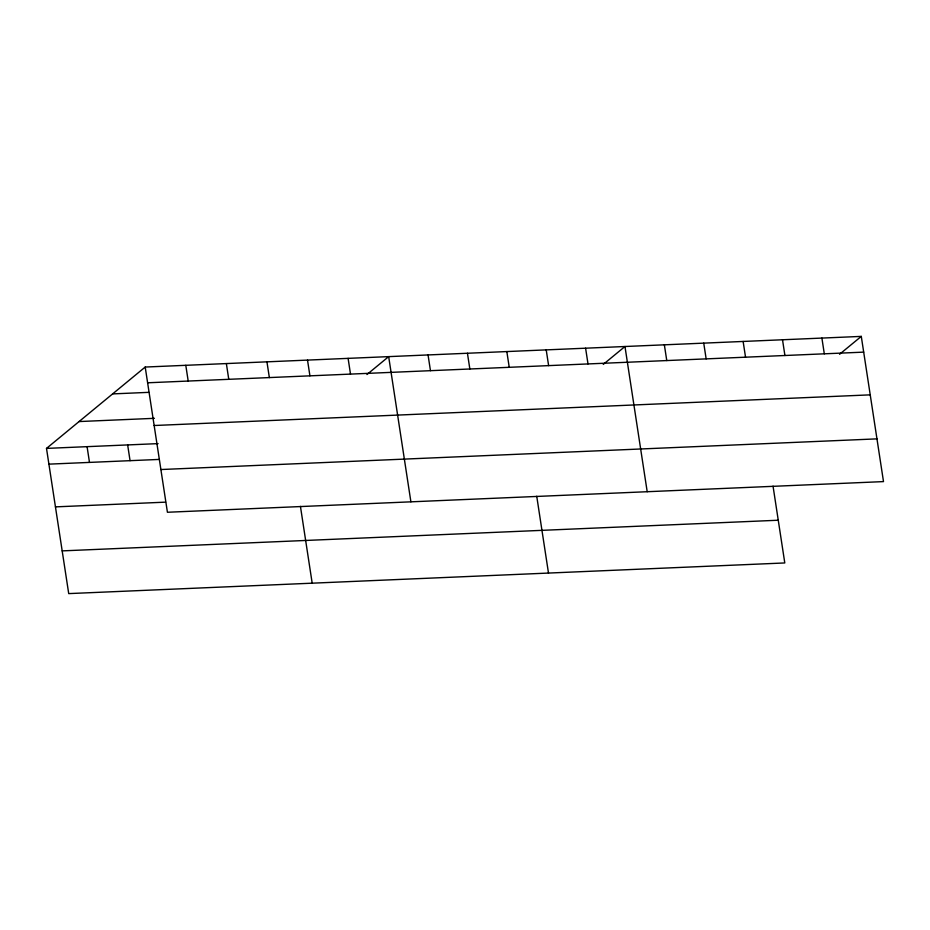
<?xml version="1.0" encoding="UTF-8"?>
<svg xmlns="http://www.w3.org/2000/svg" width="930" height="930" viewBox="0 0 930 930"><rect width="100%" height="100%" fill="white"/><g stroke="black" fill="none" stroke-linecap="round" stroke-linejoin="round"><path stroke-width="1.4" d="M773.039 486.146L784.792 562.952L68.715 593.607L46.5 448.4L145.208 367.048L861.285 336.393L883.5 481.601L167.423 512.256L145.208 367.048M366.955 374.523L388.67 356.62L410.897 501.828M603.256 364.409L624.972 346.506L647.199 491.714M839.569 354.284L861.285 336.393M147.614 382.788L863.691 352.133M112.635 393.901L148.87 392.344M79.073 421.557L154.427 418.326M154.159 425.51L870.224 394.855M46.5 448.4L158.088 443.622M48.906 464.14L159.042 459.432M160.89 469.534L876.967 438.867M55.451 506.873L165.587 502.154M62.182 550.886L778.259 520.23M821.899 338.078L824.306 353.819M782.514 339.764L784.92 355.504M743.128 341.45L745.535 357.19M703.743 343.135L706.149 358.875M664.357 344.821L666.764 360.561M585.598 348.192L588.004 363.932M546.212 349.878L548.619 365.618M536.738 496.26L548.491 573.066M506.827 351.563L509.233 367.303M467.441 353.249L469.848 368.989M428.056 354.935L430.462 370.675M348.099 358.364L350.505 374.104M307.516 360.096L309.923 375.836M300.437 506.385L312.189 583.191M266.945 361.84L269.351 377.58M226.362 363.572L228.768 379.312M185.791 365.316L188.197 381.056M127.654 444.935L130.06 460.664M87.083 446.667L89.489 462.408"/></g></svg>
